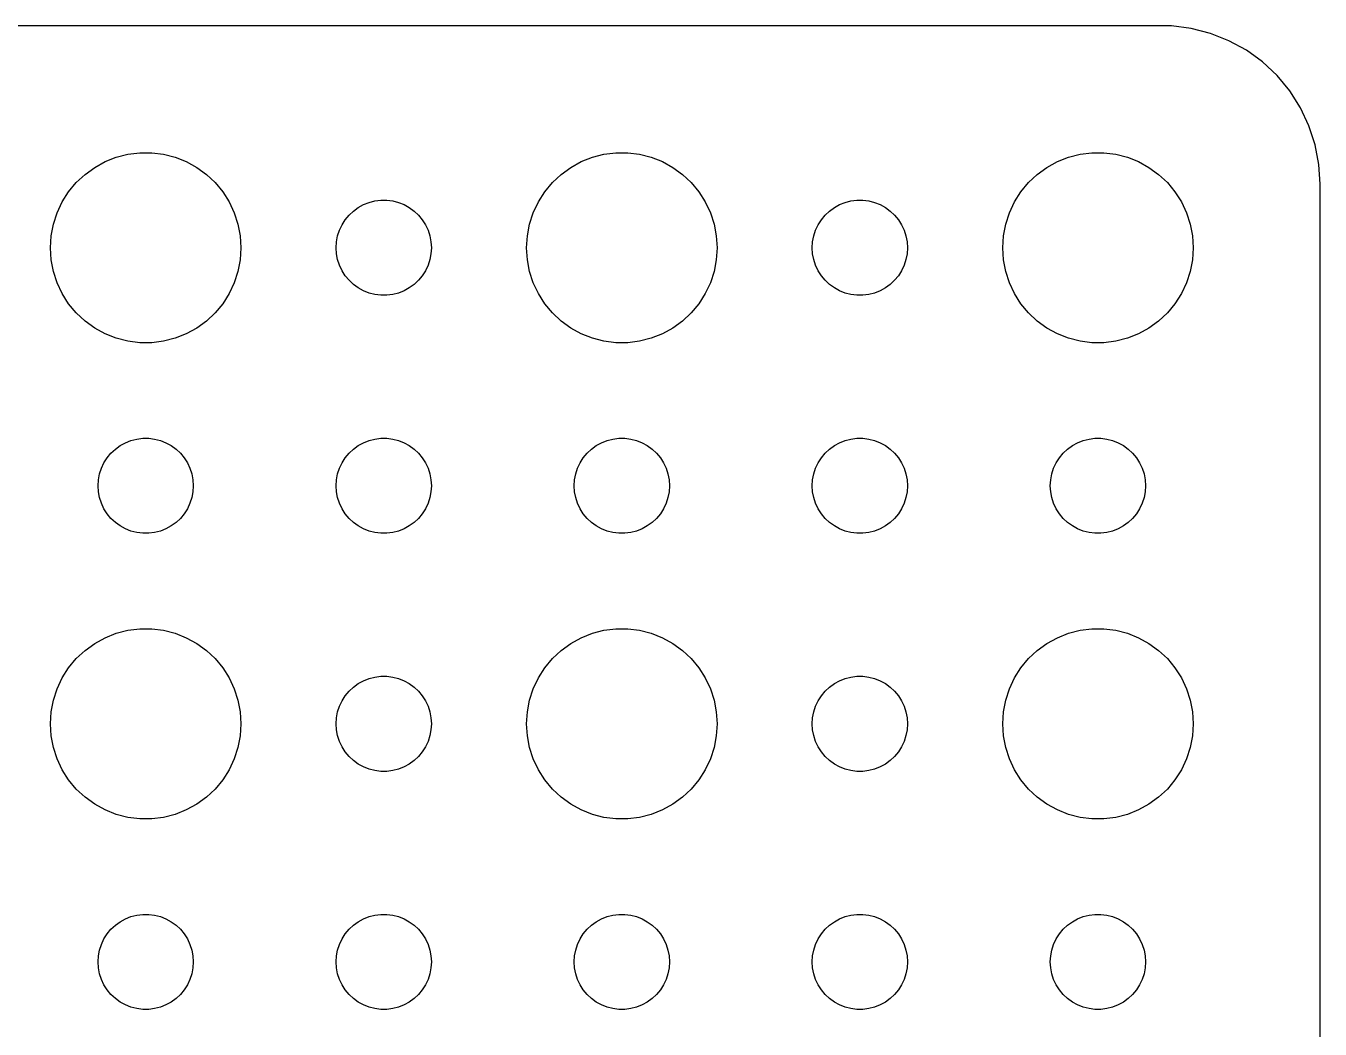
# Model space of a CAD drawing. Header units: metres. Extents: x -74 to 74, y -59 to 59.
# Drawn here: x 33.73 to 74.5, y 27.88 to 59.49 of the extents above; entities that cross this region are included whole.
import ezdxf

# ---------------------------------------------------------------- set-up
doc = ezdxf.new("R2010")
doc.units = ezdxf.units.M

msp = doc.modelspace()

# ---------------------------------------------------------------- linework, layer by layer
for p, q in [((69.8139, 59.4901), (-69.8139, 59.4901)), ((70.4369, 59.4114), (69.8139, 59.4901)), ((71.0451, 59.2553), (70.4369, 59.4114)), ((71.6289, 59.0241), (71.0451, 59.2553)), ((72.1791, 58.7216), (71.6289, 59.0241)), ((72.6871, 58.3526), (72.1791, 58.7216)), ((73.1448, 57.9227), (72.6871, 58.3526)), ((73.5451, 57.4389), (73.1448, 57.9227)), ((73.8815, 56.9088), (73.5451, 57.4389)), ((74.1489, 56.3406), (73.8815, 56.9088)), ((74.3429, 55.7434), (74.1489, 56.3406)), ((36.9379, 55.4469), (37.3116, 55.4941)), ((37.3116, 55.4941), (37.6884, 55.4941)), ((37.6884, 55.4941), (38.0621, 55.4469)), ((51.9379, 55.4469), (52.3116, 55.4941)), ((52.3116, 55.4941), (52.6884, 55.4941)), ((52.6884, 55.4941), (53.0621, 55.4469)), ((66.9379, 55.4469), (67.3116, 55.4941)), ((67.3116, 55.4941), (67.6884, 55.4941)), ((67.6884, 55.4941), (68.0621, 55.4469)), ((74.4606, 55.1267), (74.3429, 55.7434)), ((35.8925, 55.033), (36.2227, 55.2145)), ((36.2227, 55.2145), (36.5729, 55.3532)), ((36.5729, 55.3532), (36.9379, 55.4469)), ((38.0621, 55.4469), (38.427, 55.3532)), ((38.427, 55.3532), (38.7773, 55.2145)), ((38.7773, 55.2145), (39.1075, 55.033)), ((50.8925, 55.033), (51.2227, 55.2145)), ((51.2227, 55.2145), (51.5729, 55.3532)), ((51.5729, 55.3532), (51.9379, 55.4469)), ((53.0621, 55.4469), (53.427, 55.3532)), ((53.427, 55.3532), (53.7773, 55.2145)), ((53.7773, 55.2145), (54.1075, 55.033)), ((65.8925, 55.033), (66.2227, 55.2145)), ((66.2227, 55.2145), (66.573, 55.3532)), ((66.573, 55.3532), (66.9379, 55.4469)), ((68.0621, 55.4469), (68.427, 55.3532)), ((68.427, 55.3532), (68.7773, 55.2145)), ((68.7773, 55.2145), (69.1075, 55.033)), ((74.5, 54.5), (74.4606, 55.1267)), ((35.3131, 54.5536), (35.5877, 54.8115)), ((35.5877, 54.8115), (35.8925, 55.033)), ((39.1075, 55.033), (39.4123, 54.8115)), ((39.4123, 54.8115), (39.6869, 54.5536)), ((50.3131, 54.5536), (50.5877, 54.8115)), ((50.5877, 54.8115), (50.8925, 55.033)), ((54.1075, 55.033), (54.4123, 54.8115)), ((54.4123, 54.8115), (54.6869, 54.5536)), ((65.3131, 54.5536), (65.5877, 54.8115)), ((65.5877, 54.8115), (65.8925, 55.033)), ((69.1075, 55.033), (69.4123, 54.8115)), ((69.4123, 54.8115), (69.6869, 54.5536)), ((34.8711, 53.9453), (35.0729, 54.2634)), ((35.0729, 54.2634), (35.3131, 54.5536)), ((39.6869, 54.5536), (39.927, 54.2634)), ((39.927, 54.2634), (40.1289, 53.9453)), ((49.8711, 53.9453), (50.0729, 54.2634)), ((50.0729, 54.2634), (50.3131, 54.5536)), ((54.6869, 54.5536), (54.927, 54.2634)), ((54.927, 54.2634), (55.1289, 53.9453)), ((64.8711, 53.9453), (65.073, 54.2634)), ((65.073, 54.2634), (65.3131, 54.5536)), ((69.6869, 54.5536), (69.927, 54.2634)), ((69.927, 54.2634), (70.1289, 53.9453)), ((74.5, -54.5), (74.5, 54.5)), ((34.7107, 53.6044), (34.8711, 53.9453)), ((40.1289, 53.9453), (40.2893, 53.6044)), ((44.1963, 53.7665), (44.3613, 53.8572)), ((44.3613, 53.8572), (44.5365, 53.9266)), ((44.5365, 53.9266), (44.7189, 53.9734)), ((44.7189, 53.9734), (44.9058, 53.997)), ((44.9058, 53.997), (45.0942, 53.997)), ((45.0942, 53.997), (45.2811, 53.9734)), ((45.2811, 53.9734), (45.4635, 53.9266)), ((45.4635, 53.9266), (45.6387, 53.8572)), ((45.6387, 53.8572), (45.8037, 53.7665)), ((49.7107, 53.6044), (49.8711, 53.9453)), ((55.1289, 53.9453), (55.2893, 53.6044)), ((59.1963, 53.7665), (59.3613, 53.8572)), ((59.3613, 53.8572), (59.5365, 53.9266)), ((59.5365, 53.9266), (59.7189, 53.9734)), ((59.7189, 53.9734), (59.9058, 53.997)), ((59.9058, 53.997), (60.0942, 53.997)), ((60.0942, 53.997), (60.2811, 53.9734)), ((60.2811, 53.9734), (60.4635, 53.9266)), ((60.4635, 53.9266), (60.6387, 53.8572)), ((60.6387, 53.8572), (60.8037, 53.7665)), ((64.7107, 53.6044), (64.8711, 53.9453)), ((70.1289, 53.9453), (70.2893, 53.6044)), ((34.5942, 53.2461), (34.7107, 53.6044)), ((40.2893, 53.6044), (40.4057, 53.2461)), ((43.7865, 53.3817), (43.9065, 53.5268)), ((43.9065, 53.5268), (44.0439, 53.6558)), ((44.0439, 53.6558), (44.1963, 53.7665)), ((45.8037, 53.7665), (45.9561, 53.6558)), ((45.9561, 53.6558), (46.0934, 53.5268)), ((46.0934, 53.5268), (46.2135, 53.3817)), ((49.5942, 53.2461), (49.7107, 53.6044)), ((55.2893, 53.6044), (55.4057, 53.2461)), ((58.7865, 53.3817), (58.9065, 53.5268)), ((58.9065, 53.5268), (59.0439, 53.6558)), ((59.0439, 53.6558), (59.1963, 53.7665)), ((60.8037, 53.7665), (60.9561, 53.6558)), ((60.9561, 53.6558), (61.0934, 53.5268)), ((61.0934, 53.5268), (61.2135, 53.3817)), ((64.5943, 53.2461), (64.7107, 53.6044)), ((70.2893, 53.6044), (70.4057, 53.2461)), ((34.5237, 52.876), (34.5942, 53.2461)), ((40.4057, 53.2461), (40.4763, 52.876)), ((43.5471, 52.873), (43.6053, 53.0522)), ((43.6053, 53.0522), (43.6855, 53.2226)), ((43.6855, 53.2226), (43.7865, 53.3817)), ((46.2135, 53.3817), (46.3145, 53.2226)), ((46.3145, 53.2226), (46.3947, 53.0522)), ((46.3947, 53.0522), (46.4529, 52.873)), ((49.5237, 52.876), (49.5942, 53.2461)), ((55.4057, 53.2461), (55.4763, 52.876)), ((58.5471, 52.873), (58.6053, 53.0522)), ((58.6053, 53.0522), (58.6855, 53.2226)), ((58.6855, 53.2226), (58.7865, 53.3817)), ((61.2135, 53.3817), (61.3145, 53.2226)), ((61.3145, 53.2226), (61.3947, 53.0522)), ((61.3947, 53.0522), (61.4529, 52.873)), ((64.5237, 52.876), (64.5943, 53.2461)), ((70.4057, 53.2461), (70.4763, 52.876)), ((34.5, 52.5), (34.5237, 52.876)), ((40.4763, 52.876), (40.5, 52.5)), ((43.5, 52.5), (43.5118, 52.688)), ((43.5118, 52.688), (43.5471, 52.873)), ((46.4529, 52.873), (46.4882, 52.688)), ((46.4882, 52.688), (46.5, 52.5)), ((49.5, 52.5), (49.5237, 52.876)), ((55.4763, 52.876), (55.5, 52.5)), ((58.5, 52.5), (58.5118, 52.688)), ((58.5118, 52.688), (58.5471, 52.873)), ((61.4529, 52.873), (61.4882, 52.688)), ((61.4882, 52.688), (61.5, 52.5)), ((64.5, 52.5), (64.5237, 52.876)), ((70.4763, 52.876), (70.5, 52.5)), ((34.5237, 52.124), (34.5, 52.5)), ((40.5, 52.5), (40.4763, 52.124)), ((43.5118, 52.312), (43.5, 52.5)), ((43.5471, 52.127), (43.5118, 52.312)), ((46.4882, 52.312), (46.4529, 52.127)), ((46.5, 52.5), (46.4882, 52.312)), ((49.5237, 52.124), (49.5, 52.5)), ((55.5, 52.5), (55.4763, 52.124)), ((58.5118, 52.312), (58.5, 52.5)), ((58.5471, 52.127), (58.5118, 52.312)), ((61.4882, 52.312), (61.4529, 52.127)), ((61.5, 52.5), (61.4882, 52.312)), ((64.5237, 52.124), (64.5, 52.5)), ((70.5, 52.5), (70.4763, 52.124)), ((34.5942, 51.7539), (34.5237, 52.124)), ((40.4763, 52.124), (40.4057, 51.7539)), ((43.6053, 51.9478), (43.5471, 52.127)), ((43.6855, 51.7774), (43.6053, 51.9478)), ((46.3947, 51.9478), (46.3145, 51.7774)), ((46.4529, 52.127), (46.3947, 51.9478)), ((49.5942, 51.7539), (49.5237, 52.124)), ((55.4763, 52.124), (55.4057, 51.7539)), ((58.6053, 51.9478), (58.5471, 52.127)), ((58.6855, 51.7774), (58.6053, 51.9478)), ((61.3947, 51.9478), (61.3145, 51.7774)), ((61.4529, 52.127), (61.3947, 51.9478)), ((64.5943, 51.7539), (64.5237, 52.124)), ((70.4763, 52.124), (70.4057, 51.7539)), ((34.7107, 51.3956), (34.5942, 51.7539)), ((34.8711, 51.0547), (34.7107, 51.3956)), ((40.2893, 51.3956), (40.1289, 51.0547)), ((40.4057, 51.7539), (40.2893, 51.3956)), ((43.7865, 51.6183), (43.6855, 51.7774)), ((43.9065, 51.4732), (43.7865, 51.6183)), ((44.0439, 51.3442), (43.9065, 51.4732)), ((46.0934, 51.4732), (45.9561, 51.3442)), ((46.2135, 51.6183), (46.0934, 51.4732)), ((46.3145, 51.7774), (46.2135, 51.6183)), ((49.7107, 51.3956), (49.5942, 51.7539)), ((49.8711, 51.0547), (49.7107, 51.3956)), ((55.2893, 51.3956), (55.1289, 51.0547)), ((55.4057, 51.7539), (55.2893, 51.3956)), ((58.7865, 51.6183), (58.6855, 51.7774)), ((58.9065, 51.4732), (58.7865, 51.6183)), ((59.0439, 51.3442), (58.9065, 51.4732)), ((61.0934, 51.4732), (60.9561, 51.3442)), ((61.2135, 51.6183), (61.0934, 51.4732)), ((61.3145, 51.7774), (61.2135, 51.6183)), ((64.7107, 51.3956), (64.5943, 51.7539)), ((64.8711, 51.0547), (64.7107, 51.3956)), ((70.2893, 51.3956), (70.1289, 51.0547)), ((70.4057, 51.7539), (70.2893, 51.3956)), ((35.0729, 50.7366), (34.8711, 51.0547)), ((40.1289, 51.0547), (39.927, 50.7366)), ((44.1963, 51.2335), (44.0439, 51.3442)), ((44.3613, 51.1428), (44.1963, 51.2335)), ((44.5365, 51.0734), (44.3613, 51.1428)), ((44.7189, 51.0266), (44.5365, 51.0734)), ((44.9058, 51.003), (44.7189, 51.0266)), ((45.0942, 51.003), (44.9058, 51.003)), ((45.2811, 51.0266), (45.0942, 51.003)), ((45.4635, 51.0734), (45.2811, 51.0266)), ((45.6387, 51.1428), (45.4635, 51.0734)), ((45.8037, 51.2335), (45.6387, 51.1428)), ((45.9561, 51.3442), (45.8037, 51.2335)), ((50.0729, 50.7366), (49.8711, 51.0547)), ((55.1289, 51.0547), (54.927, 50.7366)), ((59.1963, 51.2335), (59.0439, 51.3442)), ((59.3613, 51.1428), (59.1963, 51.2335)), ((59.5365, 51.0734), (59.3613, 51.1428)), ((59.7189, 51.0266), (59.5365, 51.0734)), ((59.9058, 51.003), (59.7189, 51.0266)), ((60.0942, 51.003), (59.9058, 51.003)), ((60.2811, 51.0266), (60.0942, 51.003)), ((60.4635, 51.0734), (60.2811, 51.0266)), ((60.6387, 51.1428), (60.4635, 51.0734)), ((60.8037, 51.2335), (60.6387, 51.1428)), ((60.9561, 51.3442), (60.8037, 51.2335)), ((65.073, 50.7366), (64.8711, 51.0547)), ((70.1289, 51.0547), (69.927, 50.7366)), ((35.3131, 50.4464), (35.0729, 50.7366)), ((39.927, 50.7366), (39.6869, 50.4464)), ((50.3131, 50.4464), (50.0729, 50.7366)), ((54.927, 50.7366), (54.6869, 50.4464)), ((65.3131, 50.4464), (65.073, 50.7366)), ((69.927, 50.7366), (69.6869, 50.4464)), ((35.5877, 50.1885), (35.3131, 50.4464)), ((35.8925, 49.967), (35.5877, 50.1885)), ((39.4123, 50.1885), (39.1075, 49.967)), ((39.6869, 50.4464), (39.4123, 50.1885)), ((50.5877, 50.1885), (50.3131, 50.4464)), ((50.8925, 49.967), (50.5877, 50.1885)), ((54.4123, 50.1885), (54.1075, 49.967)), ((54.6869, 50.4464), (54.4123, 50.1885)), ((65.5877, 50.1885), (65.3131, 50.4464)), ((65.8925, 49.967), (65.5877, 50.1885)), ((69.4123, 50.1885), (69.1075, 49.967)), ((69.6869, 50.4464), (69.4123, 50.1885)), ((36.2227, 49.7855), (35.8925, 49.967)), ((36.5729, 49.6468), (36.2227, 49.7855)), ((38.7773, 49.7855), (38.427, 49.6468)), ((39.1075, 49.967), (38.7773, 49.7855)), ((51.2227, 49.7855), (50.8925, 49.967)), ((51.5729, 49.6468), (51.2227, 49.7855)), ((53.7773, 49.7855), (53.427, 49.6468)), ((54.1075, 49.967), (53.7773, 49.7855)), ((66.2227, 49.7855), (65.8925, 49.967)), ((66.573, 49.6468), (66.2227, 49.7855)), ((68.7773, 49.7855), (68.427, 49.6468)), ((69.1075, 49.967), (68.7773, 49.7855)), ((36.9379, 49.5531), (36.5729, 49.6468)), ((37.3116, 49.5059), (36.9379, 49.5531)), ((37.6884, 49.5059), (37.3116, 49.5059)), ((38.0621, 49.5531), (37.6884, 49.5059)), ((38.427, 49.6468), (38.0621, 49.5531)), ((51.9379, 49.5531), (51.5729, 49.6468)), ((52.3116, 49.5059), (51.9379, 49.5531)), ((52.6884, 49.5059), (52.3116, 49.5059)), ((53.0621, 49.5531), (52.6884, 49.5059)), ((53.427, 49.6468), (53.0621, 49.5531)), ((66.9379, 49.5531), (66.573, 49.6468)), ((67.3116, 49.5059), (66.9379, 49.5531)), ((67.6884, 49.5059), (67.3116, 49.5059)), ((68.0621, 49.5531), (67.6884, 49.5059)), ((68.427, 49.6468), (68.0621, 49.5531)), ((37.2189, 46.4734), (37.4058, 46.497)), ((37.4058, 46.497), (37.5942, 46.497)), ((37.5942, 46.497), (37.7811, 46.4734)), ((44.7189, 46.4734), (44.9058, 46.497)), ((44.9058, 46.497), (45.0942, 46.497)), ((45.0942, 46.497), (45.2811, 46.4734)), ((52.2189, 46.4734), (52.4058, 46.497)), ((52.4058, 46.497), (52.5942, 46.497)), ((52.5942, 46.497), (52.7811, 46.4734)), ((59.7189, 46.4734), (59.9058, 46.497)), ((59.9058, 46.497), (60.0942, 46.497)), ((60.0942, 46.497), (60.2811, 46.4734)), ((67.2189, 46.4734), (67.4058, 46.497)), ((67.4058, 46.497), (67.5942, 46.497)), ((67.5942, 46.497), (67.7811, 46.4734)), ((36.4065, 46.0268), (36.5439, 46.1558)), ((36.5439, 46.1558), (36.6963, 46.2665)), ((36.6963, 46.2665), (36.8613, 46.3572)), ((36.8613, 46.3572), (37.0365, 46.4266)), ((37.0365, 46.4266), (37.2189, 46.4734)), ((37.7811, 46.4734), (37.9635, 46.4266)), ((37.9635, 46.4266), (38.1387, 46.3572)), ((38.1387, 46.3572), (38.3037, 46.2665)), ((38.3037, 46.2665), (38.4561, 46.1558)), ((38.4561, 46.1558), (38.5934, 46.0268)), ((43.9065, 46.0268), (44.0439, 46.1558)), ((44.0439, 46.1558), (44.1963, 46.2665)), ((44.1963, 46.2665), (44.3613, 46.3572)), ((44.3613, 46.3572), (44.5365, 46.4266)), ((44.5365, 46.4266), (44.7189, 46.4734)), ((45.2811, 46.4734), (45.4635, 46.4266)), ((45.4635, 46.4266), (45.6387, 46.3572)), ((45.6387, 46.3572), (45.8037, 46.2665)), ((45.8037, 46.2665), (45.9561, 46.1558)), ((45.9561, 46.1558), (46.0934, 46.0268)), ((51.4065, 46.0268), (51.5439, 46.1558)), ((51.5439, 46.1558), (51.6963, 46.2665)), ((51.6963, 46.2665), (51.8613, 46.3572)), ((51.8613, 46.3572), (52.0365, 46.4266)), ((52.0365, 46.4266), (52.2189, 46.4734)), ((52.7811, 46.4734), (52.9635, 46.4266)), ((52.9635, 46.4266), (53.1387, 46.3572)), ((53.1387, 46.3572), (53.3037, 46.2665)), ((53.3037, 46.2665), (53.4561, 46.1558)), ((53.4561, 46.1558), (53.5934, 46.0268)), ((58.9065, 46.0268), (59.0439, 46.1558)), ((59.0439, 46.1558), (59.1963, 46.2665)), ((59.1963, 46.2665), (59.3613, 46.3572)), ((59.3613, 46.3572), (59.5365, 46.4266)), ((59.5365, 46.4266), (59.7189, 46.4734)), ((60.2811, 46.4734), (60.4635, 46.4266)), ((60.4635, 46.4266), (60.6387, 46.3572)), ((60.6387, 46.3572), (60.8037, 46.2665)), ((60.8037, 46.2665), (60.9561, 46.1558)), ((60.9561, 46.1558), (61.0934, 46.0268)), ((66.4065, 46.0268), (66.5439, 46.1558)), ((66.5439, 46.1558), (66.6963, 46.2665)), ((66.6963, 46.2665), (66.8613, 46.3572)), ((66.8613, 46.3572), (67.0365, 46.4266)), ((67.0365, 46.4266), (67.2189, 46.4734)), ((67.7811, 46.4734), (67.9635, 46.4266)), ((67.9635, 46.4266), (68.1387, 46.3572)), ((68.1387, 46.3572), (68.3037, 46.2665)), ((68.3037, 46.2665), (68.4561, 46.1558)), ((68.4561, 46.1558), (68.5934, 46.0268)), ((36.1053, 45.5522), (36.1855, 45.7226)), ((36.1855, 45.7226), (36.2865, 45.8817)), ((36.2865, 45.8817), (36.4065, 46.0268)), ((38.5934, 46.0268), (38.7135, 45.8817)), ((38.7135, 45.8817), (38.8145, 45.7226)), ((38.8145, 45.7226), (38.8947, 45.5522)), ((43.6053, 45.5522), (43.6855, 45.7226)), ((43.6855, 45.7226), (43.7865, 45.8817)), ((43.7865, 45.8817), (43.9065, 46.0268)), ((46.0934, 46.0268), (46.2135, 45.8817)), ((46.2135, 45.8817), (46.3145, 45.7226)), ((46.3145, 45.7226), (46.3947, 45.5522)), ((51.1053, 45.5522), (51.1855, 45.7226)), ((51.1855, 45.7226), (51.2865, 45.8817)), ((51.2865, 45.8817), (51.4065, 46.0268)), ((53.5934, 46.0268), (53.7135, 45.8817)), ((53.7135, 45.8817), (53.8145, 45.7226)), ((53.8145, 45.7226), (53.8947, 45.5522)), ((58.6053, 45.5522), (58.6855, 45.7226)), ((58.6855, 45.7226), (58.7865, 45.8817)), ((58.7865, 45.8817), (58.9065, 46.0268)), ((61.0934, 46.0268), (61.2135, 45.8817)), ((61.2135, 45.8817), (61.3145, 45.7226)), ((61.3145, 45.7226), (61.3947, 45.5522)), ((66.1053, 45.5522), (66.1855, 45.7226)), ((66.1855, 45.7226), (66.2865, 45.8817)), ((66.2865, 45.8817), (66.4065, 46.0268)), ((68.5934, 46.0268), (68.7135, 45.8817)), ((68.7135, 45.8817), (68.8145, 45.7226)), ((68.8145, 45.7226), (68.8947, 45.5522)), ((36.0118, 45.188), (36.0471, 45.373)), ((36.0471, 45.373), (36.1053, 45.5522)), ((38.8947, 45.5522), (38.9529, 45.373)), ((38.9529, 45.373), (38.9882, 45.188)), ((43.5118, 45.188), (43.5471, 45.373)), ((43.5471, 45.373), (43.6053, 45.5522)), ((46.3947, 45.5522), (46.4529, 45.373)), ((46.4529, 45.373), (46.4882, 45.188)), ((51.0118, 45.188), (51.0471, 45.373)), ((51.0471, 45.373), (51.1053, 45.5522)), ((53.8947, 45.5522), (53.9529, 45.373)), ((53.9529, 45.373), (53.9882, 45.188)), ((58.5118, 45.188), (58.5471, 45.373)), ((58.5471, 45.373), (58.6053, 45.5522)), ((61.3947, 45.5522), (61.4529, 45.373)), ((61.4529, 45.373), (61.4882, 45.188)), ((66.0118, 45.188), (66.0471, 45.373)), ((66.0471, 45.373), (66.1053, 45.5522)), ((68.8947, 45.5522), (68.9529, 45.373)), ((68.9529, 45.373), (68.9882, 45.188)), ((36, 45), (36.0118, 45.188)), ((36.0118, 44.812), (36, 45)), ((38.9882, 45.188), (39, 45)), ((39, 45), (38.9882, 44.812)), ((43.5, 45), (43.5118, 45.188)), ((43.5118, 44.812), (43.5, 45)), ((46.4882, 45.188), (46.5, 45)), ((46.5, 45), (46.4882, 44.812)), ((51, 45), (51.0118, 45.188)), ((51.0118, 44.812), (51, 45)), ((53.9882, 45.188), (54, 45)), ((54, 45), (53.9882, 44.812)), ((58.5, 45), (58.5118, 45.188)), ((58.5118, 44.812), (58.5, 45)), ((61.4882, 45.188), (61.5, 45)), ((61.5, 45), (61.4882, 44.812)), ((66, 45), (66.0118, 45.188)), ((66.0118, 44.812), (66, 45)), ((68.9882, 45.188), (69, 45)), ((69, 45), (68.9882, 44.812)), ((36.0471, 44.627), (36.0118, 44.812)), ((36.1053, 44.4478), (36.0471, 44.627)), ((36.1855, 44.2774), (36.1053, 44.4478)), ((38.8947, 44.4478), (38.8145, 44.2774)), ((38.9529, 44.627), (38.8947, 44.4478)), ((38.9882, 44.812), (38.9529, 44.627)), ((43.5471, 44.627), (43.5118, 44.812)), ((43.6053, 44.4478), (43.5471, 44.627)), ((43.6855, 44.2774), (43.6053, 44.4478)), ((46.3947, 44.4478), (46.3145, 44.2774)), ((46.4529, 44.627), (46.3947, 44.4478)), ((46.4882, 44.812), (46.4529, 44.627)), ((51.0471, 44.627), (51.0118, 44.812)), ((51.1053, 44.4478), (51.0471, 44.627)), ((51.1855, 44.2774), (51.1053, 44.4478)), ((53.8947, 44.4478), (53.8145, 44.2774)), ((53.9529, 44.627), (53.8947, 44.4478)), ((53.9882, 44.812), (53.9529, 44.627)), ((58.5471, 44.627), (58.5118, 44.812)), ((58.6053, 44.4478), (58.5471, 44.627)), ((58.6855, 44.2774), (58.6053, 44.4478)), ((61.3947, 44.4478), (61.3145, 44.2774)), ((61.4529, 44.627), (61.3947, 44.4478)), ((61.4882, 44.812), (61.4529, 44.627)), ((66.0471, 44.627), (66.0118, 44.812)), ((66.1053, 44.4478), (66.0471, 44.627)), ((66.1855, 44.2774), (66.1053, 44.4478)), ((68.8947, 44.4478), (68.8145, 44.2774)), ((68.9529, 44.627), (68.8947, 44.4478)), ((68.9882, 44.812), (68.9529, 44.627)), ((36.2865, 44.1183), (36.1855, 44.2774)), ((36.4065, 43.9732), (36.2865, 44.1183)), ((38.7135, 44.1183), (38.5934, 43.9732)), ((38.8145, 44.2774), (38.7135, 44.1183)), ((43.7865, 44.1183), (43.6855, 44.2774)), ((43.9065, 43.9732), (43.7865, 44.1183)), ((46.2135, 44.1183), (46.0934, 43.9732)), ((46.3145, 44.2774), (46.2135, 44.1183)), ((51.2865, 44.1183), (51.1855, 44.2774)), ((51.4065, 43.9732), (51.2865, 44.1183)), ((53.7135, 44.1183), (53.5934, 43.9732)), ((53.8145, 44.2774), (53.7135, 44.1183)), ((58.7865, 44.1183), (58.6855, 44.2774)), ((58.9065, 43.9732), (58.7865, 44.1183)), ((61.2135, 44.1183), (61.0934, 43.9732)), ((61.3145, 44.2774), (61.2135, 44.1183)), ((66.2865, 44.1183), (66.1855, 44.2774)), ((66.4065, 43.9732), (66.2865, 44.1183)), ((68.7135, 44.1183), (68.5934, 43.9732)), ((68.8145, 44.2774), (68.7135, 44.1183)), ((36.5439, 43.8442), (36.4065, 43.9732)), ((36.6963, 43.7335), (36.5439, 43.8442)), ((36.8613, 43.6428), (36.6963, 43.7335)), ((37.0365, 43.5734), (36.8613, 43.6428)), ((38.1387, 43.6428), (37.9635, 43.5734)), ((38.3037, 43.7335), (38.1387, 43.6428)), ((38.4561, 43.8442), (38.3037, 43.7335)), ((38.5934, 43.9732), (38.4561, 43.8442)), ((44.0439, 43.8442), (43.9065, 43.9732)), ((44.1963, 43.7335), (44.0439, 43.8442)), ((44.3613, 43.6428), (44.1963, 43.7335)), ((44.5365, 43.5734), (44.3613, 43.6428)), ((45.6387, 43.6428), (45.4635, 43.5734)), ((45.8037, 43.7335), (45.6387, 43.6428)), ((45.9561, 43.8442), (45.8037, 43.7335)), ((46.0934, 43.9732), (45.9561, 43.8442)), ((51.5439, 43.8442), (51.4065, 43.9732)), ((51.6963, 43.7335), (51.5439, 43.8442)), ((51.8613, 43.6428), (51.6963, 43.7335)), ((52.0365, 43.5734), (51.8613, 43.6428)), ((53.1387, 43.6428), (52.9635, 43.5734)), ((53.3037, 43.7335), (53.1387, 43.6428)), ((53.4561, 43.8442), (53.3037, 43.7335)), ((53.5934, 43.9732), (53.4561, 43.8442)), ((59.0439, 43.8442), (58.9065, 43.9732)), ((59.1963, 43.7335), (59.0439, 43.8442)), ((59.3613, 43.6428), (59.1963, 43.7335)), ((59.5365, 43.5734), (59.3613, 43.6428)), ((60.6387, 43.6428), (60.4635, 43.5734)), ((60.8037, 43.7335), (60.6387, 43.6428)), ((60.9561, 43.8442), (60.8037, 43.7335)), ((61.0934, 43.9732), (60.9561, 43.8442)), ((66.5439, 43.8442), (66.4065, 43.9732)), ((66.6963, 43.7335), (66.5439, 43.8442)), ((66.8613, 43.6428), (66.6963, 43.7335)), ((67.0365, 43.5734), (66.8613, 43.6428)), ((68.1387, 43.6428), (67.9635, 43.5734)), ((68.3037, 43.7335), (68.1387, 43.6428)), ((68.4561, 43.8442), (68.3037, 43.7335)), ((68.5934, 43.9732), (68.4561, 43.8442)), ((37.2189, 43.5266), (37.0365, 43.5734)), ((37.4058, 43.503), (37.2189, 43.5266)), ((37.5942, 43.503), (37.4058, 43.503)), ((37.7811, 43.5266), (37.5942, 43.503)), ((37.9635, 43.5734), (37.7811, 43.5266)), ((44.7189, 43.5266), (44.5365, 43.5734)), ((44.9058, 43.503), (44.7189, 43.5266)), ((45.0942, 43.503), (44.9058, 43.503)), ((45.2811, 43.5266), (45.0942, 43.503)), ((45.4635, 43.5734), (45.2811, 43.5266)), ((52.2189, 43.5266), (52.0365, 43.5734)), ((52.4058, 43.503), (52.2189, 43.5266)), ((52.5942, 43.503), (52.4058, 43.503)), ((52.7811, 43.5266), (52.5942, 43.503)), ((52.9635, 43.5734), (52.7811, 43.5266)), ((59.7189, 43.5266), (59.5365, 43.5734)), ((59.9058, 43.503), (59.7189, 43.5266)), ((60.0942, 43.503), (59.9058, 43.503)), ((60.2811, 43.5266), (60.0942, 43.503)), ((60.4635, 43.5734), (60.2811, 43.5266)), ((67.2189, 43.5266), (67.0365, 43.5734)), ((67.4058, 43.503), (67.2189, 43.5266)), ((67.5942, 43.503), (67.4058, 43.503)), ((67.7811, 43.5266), (67.5942, 43.503)), ((67.9635, 43.5734), (67.7811, 43.5266)), ((36.5729, 40.3532), (36.9379, 40.4469)), ((36.9379, 40.4469), (37.3116, 40.4941)), ((37.3116, 40.4941), (37.6884, 40.4941)), ((37.6884, 40.4941), (38.0621, 40.4469)), ((38.0621, 40.4469), (38.427, 40.3532)), ((51.5729, 40.3532), (51.9379, 40.4469)), ((51.9379, 40.4469), (52.3116, 40.4941)), ((52.3116, 40.4941), (52.6884, 40.4941)), ((52.6884, 40.4941), (53.0621, 40.4469)), ((53.0621, 40.4469), (53.427, 40.3532)), ((66.573, 40.3532), (66.9379, 40.4469)), ((66.9379, 40.4469), (67.3116, 40.4941)), ((67.3116, 40.4941), (67.6884, 40.4941)), ((67.6884, 40.4941), (68.0621, 40.4469)), ((68.0621, 40.4469), (68.427, 40.3532)), ((35.5877, 39.8115), (35.8925, 40.033)), ((35.8925, 40.033), (36.2227, 40.2145)), ((36.2227, 40.2145), (36.5729, 40.3532)), ((38.427, 40.3532), (38.7773, 40.2145)), ((38.7773, 40.2145), (39.1075, 40.033)), ((39.1075, 40.033), (39.4123, 39.8115)), ((50.5877, 39.8115), (50.8925, 40.033)), ((50.8925, 40.033), (51.2227, 40.2145)), ((51.2227, 40.2145), (51.5729, 40.3532)), ((53.427, 40.3532), (53.7773, 40.2145)), ((53.7773, 40.2145), (54.1075, 40.033)), ((54.1075, 40.033), (54.4123, 39.8115)), ((65.5877, 39.8115), (65.8925, 40.033)), ((65.8925, 40.033), (66.2227, 40.2145)), ((66.2227, 40.2145), (66.573, 40.3532)), ((68.427, 40.3532), (68.7773, 40.2145)), ((68.7773, 40.2145), (69.1075, 40.033)), ((69.1075, 40.033), (69.4123, 39.8115)), ((35.0729, 39.2634), (35.3131, 39.5536)), ((35.3131, 39.5536), (35.5877, 39.8115)), ((39.4123, 39.8115), (39.6869, 39.5536)), ((39.6869, 39.5536), (39.927, 39.2634)), ((50.0729, 39.2634), (50.3131, 39.5536)), ((50.3131, 39.5536), (50.5877, 39.8115)), ((54.4123, 39.8115), (54.6869, 39.5536)), ((54.6869, 39.5536), (54.927, 39.2634)), ((65.073, 39.2634), (65.3131, 39.5536)), ((65.3131, 39.5536), (65.5877, 39.8115)), ((69.4123, 39.8115), (69.6869, 39.5536)), ((69.6869, 39.5536), (69.927, 39.2634)), ((34.8711, 38.9453), (35.0729, 39.2634)), ((39.927, 39.2634), (40.1289, 38.9453)), ((49.8711, 38.9453), (50.0729, 39.2634)), ((54.927, 39.2634), (55.1289, 38.9453)), ((64.8711, 38.9453), (65.073, 39.2634)), ((69.927, 39.2634), (70.1289, 38.9453)), ((34.7107, 38.6044), (34.8711, 38.9453)), ((40.1289, 38.9453), (40.2893, 38.6044)), ((44.0439, 38.6558), (44.1963, 38.7665)), ((44.1963, 38.7665), (44.3613, 38.8572)), ((44.3613, 38.8572), (44.5365, 38.9266)), ((44.5365, 38.9266), (44.7189, 38.9734)), ((44.7189, 38.9734), (44.9058, 38.997)), ((44.9058, 38.997), (45.0942, 38.997)), ((45.0942, 38.997), (45.2811, 38.9734)), ((45.2811, 38.9734), (45.4635, 38.9266)), ((45.4635, 38.9266), (45.6387, 38.8572)), ((45.6387, 38.8572), (45.8037, 38.7665)), ((45.8037, 38.7665), (45.9561, 38.6558)), ((49.7107, 38.6044), (49.8711, 38.9453)), ((55.1289, 38.9453), (55.2893, 38.6044)), ((59.0439, 38.6558), (59.1963, 38.7665)), ((59.1963, 38.7665), (59.3613, 38.8572)), ((59.3613, 38.8572), (59.5365, 38.9266)), ((59.5365, 38.9266), (59.7189, 38.9734)), ((59.7189, 38.9734), (59.9058, 38.997)), ((59.9058, 38.997), (60.0942, 38.997)), ((60.0942, 38.997), (60.2811, 38.9734)), ((60.2811, 38.9734), (60.4635, 38.9266)), ((60.4635, 38.9266), (60.6387, 38.8572)), ((60.6387, 38.8572), (60.8037, 38.7665)), ((60.8037, 38.7665), (60.9561, 38.6558)), ((64.7107, 38.6044), (64.8711, 38.9453)), ((70.1289, 38.9453), (70.2893, 38.6044)), ((34.5942, 38.2461), (34.7107, 38.6044)), ((40.2893, 38.6044), (40.4057, 38.2461)), ((43.6855, 38.2226), (43.7865, 38.3817)), ((43.7865, 38.3817), (43.9065, 38.5268)), ((43.9065, 38.5268), (44.0439, 38.6558)), ((45.9561, 38.6558), (46.0934, 38.5268)), ((46.0934, 38.5268), (46.2135, 38.3817)), ((46.2135, 38.3817), (46.3145, 38.2226)), ((49.5942, 38.2461), (49.7107, 38.6044)), ((55.2893, 38.6044), (55.4057, 38.2461)), ((58.6855, 38.2226), (58.7865, 38.3817)), ((58.7865, 38.3817), (58.9065, 38.5268)), ((58.9065, 38.5268), (59.0439, 38.6558)), ((60.9561, 38.6558), (61.0934, 38.5268)), ((61.0934, 38.5268), (61.2135, 38.3817)), ((61.2135, 38.3817), (61.3145, 38.2226)), ((64.5943, 38.2461), (64.7107, 38.6044)), ((70.2893, 38.6044), (70.4057, 38.2461)), ((34.5237, 37.876), (34.5942, 38.2461)), ((40.4057, 38.2461), (40.4763, 37.876)), ((43.5471, 37.873), (43.6053, 38.0522)), ((43.6053, 38.0522), (43.6855, 38.2226)), ((46.3145, 38.2226), (46.3947, 38.0522)), ((46.3947, 38.0522), (46.4529, 37.873)), ((49.5237, 37.876), (49.5942, 38.2461)), ((55.4057, 38.2461), (55.4763, 37.876)), ((58.5471, 37.873), (58.6053, 38.0522)), ((58.6053, 38.0522), (58.6855, 38.2226)), ((61.3145, 38.2226), (61.3947, 38.0522)), ((61.3947, 38.0522), (61.4529, 37.873)), ((64.5237, 37.876), (64.5943, 38.2461)), ((70.4057, 38.2461), (70.4763, 37.876)), ((34.5, 37.5), (34.5237, 37.876)), ((40.4763, 37.876), (40.5, 37.5)), ((43.5, 37.5), (43.5118, 37.688)), ((43.5118, 37.688), (43.5471, 37.873)), ((46.4529, 37.873), (46.4882, 37.688)), ((46.4882, 37.688), (46.5, 37.5)), ((49.5, 37.5), (49.5237, 37.876)), ((55.4763, 37.876), (55.5, 37.5)), ((58.5, 37.5), (58.5118, 37.688)), ((58.5118, 37.688), (58.5471, 37.873)), ((61.4529, 37.873), (61.4882, 37.688)), ((61.4882, 37.688), (61.5, 37.5)), ((64.5, 37.5), (64.5237, 37.876)), ((70.4763, 37.876), (70.5, 37.5)), ((34.5237, 37.124), (34.5, 37.5)), ((34.5942, 36.7539), (34.5237, 37.124)), ((40.4763, 37.124), (40.4057, 36.7539)), ((40.5, 37.5), (40.4763, 37.124)), ((43.5118, 37.312), (43.5, 37.5)), ((43.5471, 37.127), (43.5118, 37.312)), ((43.6053, 36.9478), (43.5471, 37.127)), ((46.4529, 37.127), (46.3947, 36.9478)), ((46.4882, 37.312), (46.4529, 37.127)), ((46.5, 37.5), (46.4882, 37.312)), ((49.5237, 37.124), (49.5, 37.5)), ((49.5942, 36.7539), (49.5237, 37.124)), ((55.4763, 37.124), (55.4057, 36.7539)), ((55.5, 37.5), (55.4763, 37.124)), ((58.5118, 37.312), (58.5, 37.5)), ((58.5471, 37.127), (58.5118, 37.312)), ((58.6053, 36.9478), (58.5471, 37.127)), ((61.4529, 37.127), (61.3947, 36.9478)), ((61.4882, 37.312), (61.4529, 37.127)), ((61.5, 37.5), (61.4882, 37.312)), ((64.5237, 37.124), (64.5, 37.5)), ((64.5943, 36.7539), (64.5237, 37.124)), ((70.4763, 37.124), (70.4057, 36.7539)), ((70.5, 37.5), (70.4763, 37.124)), ((34.7107, 36.3956), (34.5942, 36.7539)), ((40.4057, 36.7539), (40.2893, 36.3956)), ((43.6855, 36.7774), (43.6053, 36.9478)), ((43.7865, 36.6183), (43.6855, 36.7774)), ((46.3145, 36.7774), (46.2135, 36.6183)), ((46.3947, 36.9478), (46.3145, 36.7774)), ((49.7107, 36.3956), (49.5942, 36.7539)), ((55.4057, 36.7539), (55.2893, 36.3956)), ((58.6855, 36.7774), (58.6053, 36.9478)), ((58.7865, 36.6183), (58.6855, 36.7774)), ((61.3145, 36.7774), (61.2135, 36.6183)), ((61.3947, 36.9478), (61.3145, 36.7774)), ((64.7107, 36.3956), (64.5943, 36.7539)), ((70.4057, 36.7539), (70.2893, 36.3956)), ((34.8711, 36.0547), (34.7107, 36.3956)), ((40.2893, 36.3956), (40.1289, 36.0547)), ((43.9065, 36.4732), (43.7865, 36.6183)), ((44.0439, 36.3442), (43.9065, 36.4732)), ((44.1963, 36.2335), (44.0439, 36.3442)), ((45.9561, 36.3442), (45.8037, 36.2335)), ((46.0934, 36.4732), (45.9561, 36.3442)), ((46.2135, 36.6183), (46.0934, 36.4732)), ((49.8711, 36.0547), (49.7107, 36.3956)), ((55.2893, 36.3956), (55.1289, 36.0547)), ((58.9065, 36.4732), (58.7865, 36.6183)), ((59.0439, 36.3442), (58.9065, 36.4732)), ((59.1963, 36.2335), (59.0439, 36.3442)), ((60.9561, 36.3442), (60.8037, 36.2335)), ((61.0934, 36.4732), (60.9561, 36.3442)), ((61.2135, 36.6183), (61.0934, 36.4732)), ((64.8711, 36.0547), (64.7107, 36.3956)), ((70.2893, 36.3956), (70.1289, 36.0547)), ((35.0729, 35.7366), (34.8711, 36.0547)), ((40.1289, 36.0547), (39.927, 35.7366)), ((44.3613, 36.1428), (44.1963, 36.2335)), ((44.5365, 36.0734), (44.3613, 36.1428)), ((44.7189, 36.0266), (44.5365, 36.0734)), ((44.9058, 36.003), (44.7189, 36.0266)), ((45.0942, 36.003), (44.9058, 36.003)), ((45.2811, 36.0266), (45.0942, 36.003)), ((45.4635, 36.0734), (45.2811, 36.0266)), ((45.6387, 36.1428), (45.4635, 36.0734)), ((45.8037, 36.2335), (45.6387, 36.1428)), ((50.0729, 35.7366), (49.8711, 36.0547)), ((55.1289, 36.0547), (54.927, 35.7366)), ((59.3613, 36.1428), (59.1963, 36.2335)), ((59.5365, 36.0734), (59.3613, 36.1428)), ((59.7189, 36.0266), (59.5365, 36.0734)), ((59.9058, 36.003), (59.7189, 36.0266)), ((60.0942, 36.003), (59.9058, 36.003)), ((60.2811, 36.0266), (60.0942, 36.003)), ((60.4635, 36.0734), (60.2811, 36.0266)), ((60.6387, 36.1428), (60.4635, 36.0734)), ((60.8037, 36.2335), (60.6387, 36.1428)), ((65.073, 35.7366), (64.8711, 36.0547)), ((70.1289, 36.0547), (69.927, 35.7366)), ((35.3131, 35.4464), (35.0729, 35.7366)), ((39.927, 35.7366), (39.6869, 35.4464)), ((50.3131, 35.4464), (50.0729, 35.7366)), ((54.927, 35.7366), (54.6869, 35.4464)), ((65.3131, 35.4464), (65.073, 35.7366)), ((69.927, 35.7366), (69.6869, 35.4464)), ((35.5877, 35.1885), (35.3131, 35.4464)), ((35.8925, 34.967), (35.5877, 35.1885)), ((39.4123, 35.1885), (39.1075, 34.967)), ((39.6869, 35.4464), (39.4123, 35.1885)), ((50.5877, 35.1885), (50.3131, 35.4464)), ((50.8925, 34.967), (50.5877, 35.1885)), ((54.4123, 35.1885), (54.1075, 34.967)), ((54.6869, 35.4464), (54.4123, 35.1885)), ((65.5877, 35.1885), (65.3131, 35.4464)), ((65.8925, 34.967), (65.5877, 35.1885)), ((69.4123, 35.1885), (69.1075, 34.967)), ((69.6869, 35.4464), (69.4123, 35.1885)), ((36.2227, 34.7855), (35.8925, 34.967)), ((36.5729, 34.6468), (36.2227, 34.7855)), ((38.7773, 34.7855), (38.427, 34.6468)), ((39.1075, 34.967), (38.7773, 34.7855)), ((51.2227, 34.7855), (50.8925, 34.967)), ((51.5729, 34.6468), (51.2227, 34.7855)), ((53.7773, 34.7855), (53.427, 34.6468)), ((54.1075, 34.967), (53.7773, 34.7855)), ((66.2227, 34.7855), (65.8925, 34.967)), ((66.573, 34.6468), (66.2227, 34.7855)), ((68.7773, 34.7855), (68.427, 34.6468)), ((69.1075, 34.967), (68.7773, 34.7855)), ((36.9379, 34.5531), (36.5729, 34.6468)), ((37.3116, 34.5059), (36.9379, 34.5531)), ((37.6884, 34.5059), (37.3116, 34.5059)), ((38.0621, 34.5531), (37.6884, 34.5059)), ((38.427, 34.6468), (38.0621, 34.5531)), ((51.9379, 34.5531), (51.5729, 34.6468)), ((52.3116, 34.5059), (51.9379, 34.5531)), ((52.6884, 34.5059), (52.3116, 34.5059)), ((53.0621, 34.5531), (52.6884, 34.5059)), ((53.427, 34.6468), (53.0621, 34.5531)), ((66.9379, 34.5531), (66.573, 34.6468)), ((67.3116, 34.5059), (66.9379, 34.5531)), ((67.6884, 34.5059), (67.3116, 34.5059)), ((68.0621, 34.5531), (67.6884, 34.5059)), ((68.427, 34.6468), (68.0621, 34.5531)), ((36.8613, 31.3572), (37.0365, 31.4266)), ((37.0365, 31.4266), (37.2189, 31.4734)), ((37.2189, 31.4734), (37.4058, 31.497)), ((37.4058, 31.497), (37.5942, 31.497)), ((37.5942, 31.497), (37.7811, 31.4734)), ((37.7811, 31.4734), (37.9635, 31.4266)), ((37.9635, 31.4266), (38.1387, 31.3572)), ((44.3613, 31.3572), (44.5365, 31.4266)), ((44.5365, 31.4266), (44.7189, 31.4734)), ((44.7189, 31.4734), (44.9058, 31.497)), ((44.9058, 31.497), (45.0942, 31.497)), ((45.0942, 31.497), (45.2811, 31.4734)), ((45.2811, 31.4734), (45.4635, 31.4266)), ((45.4635, 31.4266), (45.6387, 31.3572)), ((51.8613, 31.3572), (52.0365, 31.4266)), ((52.0365, 31.4266), (52.2189, 31.4734)), ((52.2189, 31.4734), (52.4058, 31.497)), ((52.4058, 31.497), (52.5942, 31.497)), ((52.5942, 31.497), (52.7811, 31.4734)), ((52.7811, 31.4734), (52.9635, 31.4266)), ((52.9635, 31.4266), (53.1387, 31.3572)), ((59.3613, 31.3572), (59.5365, 31.4266)), ((59.5365, 31.4266), (59.7189, 31.4734)), ((59.7189, 31.4734), (59.9058, 31.497)), ((59.9058, 31.497), (60.0942, 31.497)), ((60.0942, 31.497), (60.2811, 31.4734)), ((60.2811, 31.4734), (60.4635, 31.4266)), ((60.4635, 31.4266), (60.6387, 31.3572)), ((66.8613, 31.3572), (67.0365, 31.4266)), ((67.0365, 31.4266), (67.2189, 31.4734)), ((67.2189, 31.4734), (67.4058, 31.497)), ((67.4058, 31.497), (67.5942, 31.497)), ((67.5942, 31.497), (67.7811, 31.4734)), ((67.7811, 31.4734), (67.9635, 31.4266)), ((67.9635, 31.4266), (68.1387, 31.3572)), ((36.2865, 30.8817), (36.4065, 31.0268)), ((36.4065, 31.0268), (36.5439, 31.1558)), ((36.5439, 31.1558), (36.6963, 31.2665)), ((36.6963, 31.2665), (36.8613, 31.3572)), ((38.1387, 31.3572), (38.3037, 31.2665)), ((38.3037, 31.2665), (38.4561, 31.1558)), ((38.4561, 31.1558), (38.5934, 31.0268)), ((38.5934, 31.0268), (38.7135, 30.8817)), ((43.7865, 30.8817), (43.9065, 31.0268)), ((43.9065, 31.0268), (44.0439, 31.1558)), ((44.0439, 31.1558), (44.1963, 31.2665)), ((44.1963, 31.2665), (44.3613, 31.3572)), ((45.6387, 31.3572), (45.8037, 31.2665)), ((45.8037, 31.2665), (45.9561, 31.1558)), ((45.9561, 31.1558), (46.0934, 31.0268)), ((46.0934, 31.0268), (46.2135, 30.8817)), ((51.2865, 30.8817), (51.4065, 31.0268)), ((51.4065, 31.0268), (51.5439, 31.1558)), ((51.5439, 31.1558), (51.6963, 31.2665)), ((51.6963, 31.2665), (51.8613, 31.3572)), ((53.1387, 31.3572), (53.3037, 31.2665)), ((53.3037, 31.2665), (53.4561, 31.1558)), ((53.4561, 31.1558), (53.5934, 31.0268)), ((53.5934, 31.0268), (53.7135, 30.8817)), ((58.7865, 30.8817), (58.9065, 31.0268)), ((58.9065, 31.0268), (59.0439, 31.1558)), ((59.0439, 31.1558), (59.1963, 31.2665)), ((59.1963, 31.2665), (59.3613, 31.3572)), ((60.6387, 31.3572), (60.8037, 31.2665)), ((60.8037, 31.2665), (60.9561, 31.1558)), ((60.9561, 31.1558), (61.0934, 31.0268)), ((61.0934, 31.0268), (61.2135, 30.8817)), ((66.2865, 30.8817), (66.4065, 31.0268)), ((66.4065, 31.0268), (66.5439, 31.1558)), ((66.5439, 31.1558), (66.6963, 31.2665)), ((66.6963, 31.2665), (66.8613, 31.3572)), ((68.1387, 31.3572), (68.3037, 31.2665)), ((68.3037, 31.2665), (68.4561, 31.1558)), ((68.4561, 31.1558), (68.5934, 31.0268)), ((68.5934, 31.0268), (68.7135, 30.8817)), ((36.1053, 30.5522), (36.1855, 30.7226)), ((36.1855, 30.7226), (36.2865, 30.8817)), ((38.7135, 30.8817), (38.8145, 30.7226)), ((38.8145, 30.7226), (38.8947, 30.5522)), ((43.6053, 30.5522), (43.6855, 30.7226)), ((43.6855, 30.7226), (43.7865, 30.8817)), ((46.2135, 30.8817), (46.3145, 30.7226)), ((46.3145, 30.7226), (46.3947, 30.5522)), ((51.1053, 30.5522), (51.1855, 30.7226)), ((51.1855, 30.7226), (51.2865, 30.8817)), ((53.7135, 30.8817), (53.8145, 30.7226)), ((53.8145, 30.7226), (53.8947, 30.5522)), ((58.6053, 30.5522), (58.6855, 30.7226)), ((58.6855, 30.7226), (58.7865, 30.8817)), ((61.2135, 30.8817), (61.3145, 30.7226)), ((61.3145, 30.7226), (61.3947, 30.5522)), ((66.1053, 30.5522), (66.1855, 30.7226)), ((66.1855, 30.7226), (66.2865, 30.8817)), ((68.7135, 30.8817), (68.8145, 30.7226)), ((68.8145, 30.7226), (68.8947, 30.5522)), ((36, 30), (36.0118, 30.188)), ((36.0118, 30.188), (36.0471, 30.373)), ((36.0471, 30.373), (36.1053, 30.5522)), ((38.8947, 30.5522), (38.9529, 30.373)), ((38.9529, 30.373), (38.9882, 30.188)), ((38.9882, 30.188), (39, 30)), ((43.5, 30), (43.5118, 30.188)), ((43.5118, 30.188), (43.5471, 30.373)), ((43.5471, 30.373), (43.6053, 30.5522)), ((46.3947, 30.5522), (46.4529, 30.373)), ((46.4529, 30.373), (46.4882, 30.188)), ((46.4882, 30.188), (46.5, 30)), ((51, 30), (51.0118, 30.188)), ((51.0118, 30.188), (51.0471, 30.373)), ((51.0471, 30.373), (51.1053, 30.5522)), ((53.8947, 30.5522), (53.9529, 30.373)), ((53.9529, 30.373), (53.9882, 30.188)), ((53.9882, 30.188), (54, 30)), ((58.5, 30), (58.5118, 30.188)), ((58.5118, 30.188), (58.5471, 30.373)), ((58.5471, 30.373), (58.6053, 30.5522)), ((61.3947, 30.5522), (61.4529, 30.373)), ((61.4529, 30.373), (61.4882, 30.188)), ((61.4882, 30.188), (61.5, 30)), ((66, 30), (66.0118, 30.188)), ((66.0118, 30.188), (66.0471, 30.373)), ((66.0471, 30.373), (66.1053, 30.5522)), ((68.8947, 30.5522), (68.9529, 30.373)), ((68.9529, 30.373), (68.9882, 30.188)), ((68.9882, 30.188), (69, 30)), ((36.0118, 29.812), (36, 30)), ((36.0471, 29.627), (36.0118, 29.812)), ((38.9882, 29.812), (38.9529, 29.627)), ((39, 30), (38.9882, 29.812)), ((43.5118, 29.812), (43.5, 30)), ((43.5471, 29.627), (43.5118, 29.812)), ((46.4882, 29.812), (46.4529, 29.627)), ((46.5, 30), (46.4882, 29.812)), ((51.0118, 29.812), (51, 30)), ((51.0471, 29.627), (51.0118, 29.812)), ((53.9882, 29.812), (53.9529, 29.627)), ((54, 30), (53.9882, 29.812)), ((58.5118, 29.812), (58.5, 30)), ((58.5471, 29.627), (58.5118, 29.812)), ((61.4882, 29.812), (61.4529, 29.627)), ((61.5, 30), (61.4882, 29.812)), ((66.0118, 29.812), (66, 30)), ((66.0471, 29.627), (66.0118, 29.812)), ((68.9882, 29.812), (68.9529, 29.627)), ((69, 30), (68.9882, 29.812)), ((36.1053, 29.4478), (36.0471, 29.627)), ((36.1855, 29.2774), (36.1053, 29.4478)), ((38.8947, 29.4478), (38.8145, 29.2774)), ((38.9529, 29.627), (38.8947, 29.4478)), ((43.6053, 29.4478), (43.5471, 29.627)), ((43.6855, 29.2774), (43.6053, 29.4478)), ((46.3947, 29.4478), (46.3145, 29.2774)), ((46.4529, 29.627), (46.3947, 29.4478)), ((51.1053, 29.4478), (51.0471, 29.627)), ((51.1855, 29.2774), (51.1053, 29.4478)), ((53.8947, 29.4478), (53.8145, 29.2774)), ((53.9529, 29.627), (53.8947, 29.4478)), ((58.6053, 29.4478), (58.5471, 29.627)), ((58.6855, 29.2774), (58.6053, 29.4478)), ((61.3947, 29.4478), (61.3145, 29.2774)), ((61.4529, 29.627), (61.3947, 29.4478)), ((66.1053, 29.4478), (66.0471, 29.627)), ((66.1855, 29.2774), (66.1053, 29.4478)), ((68.8947, 29.4478), (68.8145, 29.2774)), ((68.9529, 29.627), (68.8947, 29.4478)), ((36.2865, 29.1183), (36.1855, 29.2774)), ((36.4065, 28.9732), (36.2865, 29.1183)), ((36.5439, 28.8442), (36.4065, 28.9732)), ((38.5934, 28.9732), (38.4561, 28.8442)), ((38.7135, 29.1183), (38.5934, 28.9732)), ((38.8145, 29.2774), (38.7135, 29.1183)), ((43.7865, 29.1183), (43.6855, 29.2774)), ((43.9065, 28.9732), (43.7865, 29.1183)), ((44.0439, 28.8442), (43.9065, 28.9732)), ((46.0934, 28.9732), (45.9561, 28.8442)), ((46.2135, 29.1183), (46.0934, 28.9732)), ((46.3145, 29.2774), (46.2135, 29.1183)), ((51.2865, 29.1183), (51.1855, 29.2774)), ((51.4065, 28.9732), (51.2865, 29.1183)), ((51.5439, 28.8442), (51.4065, 28.9732)), ((53.5934, 28.9732), (53.4561, 28.8442)), ((53.7135, 29.1183), (53.5934, 28.9732)), ((53.8145, 29.2774), (53.7135, 29.1183)), ((58.7865, 29.1183), (58.6855, 29.2774)), ((58.9065, 28.9732), (58.7865, 29.1183)), ((59.0439, 28.8442), (58.9065, 28.9732)), ((61.0934, 28.9732), (60.9561, 28.8442)), ((61.2135, 29.1183), (61.0934, 28.9732)), ((61.3145, 29.2774), (61.2135, 29.1183)), ((66.2865, 29.1183), (66.1855, 29.2774)), ((66.4065, 28.9732), (66.2865, 29.1183)), ((66.5439, 28.8442), (66.4065, 28.9732)), ((68.5934, 28.9732), (68.4561, 28.8442)), ((68.7135, 29.1183), (68.5934, 28.9732)), ((68.8145, 29.2774), (68.7135, 29.1183)), ((36.6963, 28.7335), (36.5439, 28.8442)), ((36.8613, 28.6427), (36.6963, 28.7335)), ((37.0365, 28.5734), (36.8613, 28.6427)), ((37.2189, 28.5266), (37.0365, 28.5734)), ((37.9635, 28.5734), (37.7811, 28.5266)), ((38.1387, 28.6427), (37.9635, 28.5734)), ((38.3037, 28.7335), (38.1387, 28.6427)), ((38.4561, 28.8442), (38.3037, 28.7335)), ((44.1963, 28.7335), (44.0439, 28.8442)), ((44.3613, 28.6427), (44.1963, 28.7335)), ((44.5365, 28.5734), (44.3613, 28.6427)), ((44.7189, 28.5266), (44.5365, 28.5734)), ((45.4635, 28.5734), (45.2811, 28.5266)), ((45.6387, 28.6427), (45.4635, 28.5734)), ((45.8037, 28.7335), (45.6387, 28.6427)), ((45.9561, 28.8442), (45.8037, 28.7335)), ((51.6963, 28.7335), (51.5439, 28.8442)), ((51.8613, 28.6427), (51.6963, 28.7335)), ((52.0365, 28.5734), (51.8613, 28.6427)), ((52.2189, 28.5266), (52.0365, 28.5734)), ((52.9635, 28.5734), (52.7811, 28.5266)), ((53.1387, 28.6427), (52.9635, 28.5734)), ((53.3037, 28.7335), (53.1387, 28.6427)), ((53.4561, 28.8442), (53.3037, 28.7335)), ((59.1963, 28.7335), (59.0439, 28.8442)), ((59.3613, 28.6427), (59.1963, 28.7335)), ((59.5365, 28.5734), (59.3613, 28.6427)), ((59.7189, 28.5266), (59.5365, 28.5734)), ((60.4635, 28.5734), (60.2811, 28.5266)), ((60.6387, 28.6427), (60.4635, 28.5734)), ((60.8037, 28.7335), (60.6387, 28.6427)), ((60.9561, 28.8442), (60.8037, 28.7335)), ((66.6963, 28.7335), (66.5439, 28.8442)), ((66.8613, 28.6427), (66.6963, 28.7335)), ((67.0365, 28.5734), (66.8613, 28.6427)), ((67.2189, 28.5266), (67.0365, 28.5734)), ((67.9635, 28.5734), (67.7811, 28.5266)), ((68.1387, 28.6427), (67.9635, 28.5734)), ((68.3037, 28.7335), (68.1387, 28.6427)), ((68.4561, 28.8442), (68.3037, 28.7335)), ((37.4058, 28.503), (37.2189, 28.5266)), ((37.5942, 28.503), (37.4058, 28.503)), ((37.7811, 28.5266), (37.5942, 28.503)), ((44.9058, 28.503), (44.7189, 28.5266)), ((45.0942, 28.503), (44.9058, 28.503)), ((45.2811, 28.5266), (45.0942, 28.503)), ((52.4058, 28.503), (52.2189, 28.5266)), ((52.5942, 28.503), (52.4058, 28.503)), ((52.7811, 28.5266), (52.5942, 28.503)), ((59.9058, 28.503), (59.7189, 28.5266)), ((60.0942, 28.503), (59.9058, 28.503)), ((60.2811, 28.5266), (60.0942, 28.503)), ((67.4058, 28.503), (67.2189, 28.5266)), ((67.5942, 28.503), (67.4058, 28.503)), ((67.7811, 28.5266), (67.5942, 28.503))]:
    msp.add_line(p, q)

doc.saveas('drawing.dxf')
